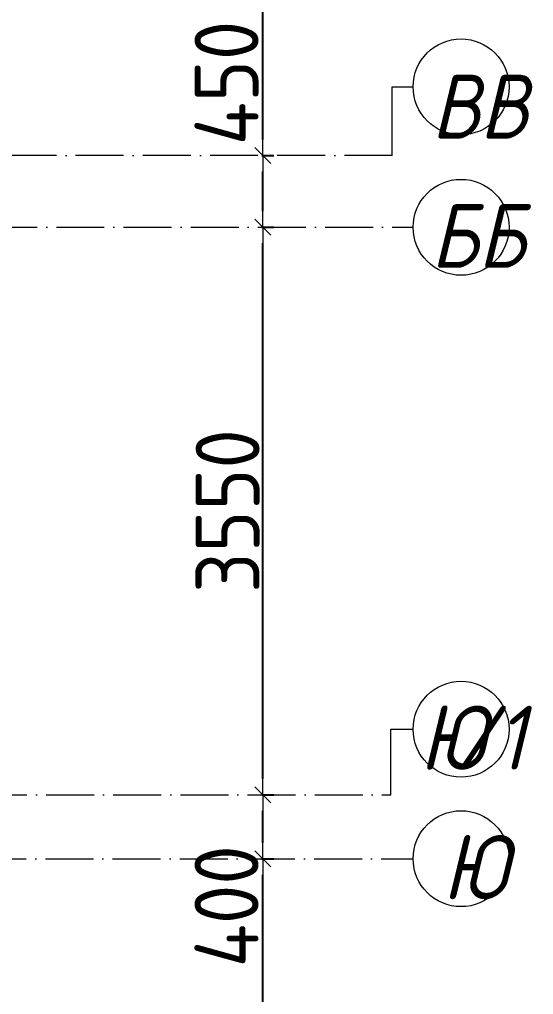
# Model space of a CAD drawing. Header units: millimetres. Extents: x -213536 to 1564669, y -45299 to 942238.
# Drawn here: x 651334 to 654549, y 328263 to 334362 of the extents above; entities that cross this region are included whole.
import ezdxf

# ---------------------------------------------------------------- set-up
doc = ezdxf.new("R2010")
doc.units = ezdxf.units.MM
doc.linetypes.add('50_200_ШТРИХ_1Т_ш5_п1_п1_', pattern=[700, 500, -100, 0, -100])
for name, color, linetype, lineweight in [('A-____-____-DIMS', 7, 'Continuous', 9), ('S-GRID-____-IDEN', 7, 'Continuous', 9), ('S-GRID-____-OTLN', 7, 'Continuous', 9), ('S-GRID-____-OTLN-1', 7, '50_200_ШТРИХ_1Т_ш5_п1_п1_', 9)]:
    doc.layers.add(name, color=color, linetype=linetype, lineweight=lineweight)
doc.styles.add('ISOCPEUR_I', font='isocpeui.ttf', dxfattribs={"width": 0.9, "height": 2.5})
doc.styles.add('ISOCPEUR_I_9', font='isocpeui.ttf', dxfattribs={"width": 0.9, "height": 250})
doc.styles.add('СПДС', font='isocpeur.ttf', dxfattribs={"width": 0.9})
doc.dimstyles.new('Размера А3', dxfattribs={"dimtxt": 200, "dimasz": 100, "dimexe": 70, "dimexo": 100, "dimgap": 20, "dimtad": 1, "dimdec": 0, "dimrnd": 10, "dimzin": 0, "dimdsep": 46, "dimtxsty": 'СПДС', "dimblk": 'ARROWHEAD_6', "dimcen": 1, "dimclrd": 256, "dimclre": 256, "dimclrt": 256, "dimazin": 0, "dimtfac": 1, "dimtdec": 0, "dimtmove": 2, "dimatfit": 3, "dimfxl": 1, "dimtolj": 1, "dimtzin": 0, "dimarcsym": 0})

# ---------------------------------------------------------------- blocks, each defined once
blk = doc.blocks.new('Ось сетки - Круг_Ø6_00__ISO-2_5_0_9K_-25732049-АР1_План отверстий 3 этажа в осях 1-64_Ю-ЯЯ')
at = {"layer": 'S-GRID-____-IDEN'}
blk.add_circle((0, 0), 3, dxfattribs=at)
blk = doc.blocks.new('Ось сетки - Круг_Ø6_00__ISO-2_5_0_9K_-25732049-АР1_План отверстий 3 этажа в осях 1-64_А-ГГ')
at = {"layer": 'S-GRID-____-IDEN'}
blk.add_circle((0, 0), 3, dxfattribs=at)
blk = doc.blocks.new('ARROWHEAD_6')
at = {"color": 0, "linetype": 'Continuous'}
for p, q in [((0, 0), (-1, 0)), ((-0.5, -0.5), (0.5, 0.5))]:
    blk.add_line(p, q, dxfattribs=at)
blk = doc.blocks.new('*D5376')
at = {"layer": 'A-____-____-DIMS', "lineweight": -2, "transparency": 16777216}
for p, q in [((652849.7, 329512.2), (652925.7, 329512.2)), ((652855.7, 329212.2), (652855.7, 329412.2)), ((652849.7, 329112.2), (652925.7, 329112.2))]:
    blk.add_line(p, q, dxfattribs=at)
at = {"layer": 'Defpoints', "color": 0, "lineweight": 50, "transparency": 16777216}
for p in [(652749.7, 329512.2), (652855.7, 329512.2), (652749.7, 329112.2)]:
    blk.add_point(p, dxfattribs=at)
at = {"layer": 'A-____-____-DIMS', "lineweight": -2, "transparency": 16777216, "xscale": 100, "yscale": 100, "zscale": 100}
for p, rotation in [((652855.7, 329512.2), 90), ((652855.7, 329112.2), 270)]:
    blk.add_blockref('ARROWHEAD_6', p, dxfattribs=dict(at, rotation=rotation))
at = {"layer": 'A-____-____-DIMS', "transparency": 16777216, "insert": (652429.1, 328432.4), "char_height": 400, "attachment_point": 1, "rotation": 90, "line_spacing_factor": 1.149209, "style": 'СПДС'}
blk.add_mtext('\\A1;400', dxfattribs=at)
blk = doc.blocks.new('*D5377')
at = {"layer": 'A-____-____-DIMS', "lineweight": -2, "transparency": 16777216}
for p, q in [((652849.7, 333062.2), (652925.7, 333062.2)), ((652855.7, 329612.2), (652855.7, 332962.2)), ((652849.7, 329512.2), (652925.7, 329512.2))]:
    blk.add_line(p, q, dxfattribs=at)
at = {"layer": 'Defpoints', "color": 0, "lineweight": 50, "transparency": 16777216}
for p in [(652749.7, 333062.2), (652855.7, 333062.2), (652749.7, 329512.2)]:
    blk.add_point(p, dxfattribs=at)
at = {"layer": 'A-____-____-DIMS', "lineweight": -2, "transparency": 16777216, "xscale": 100, "yscale": 100, "zscale": 100}
for p, rotation in [((652855.7, 333062.2), 90), ((652855.7, 329512.2), 270)]:
    blk.add_blockref('ARROWHEAD_6', p, dxfattribs=dict(at, rotation=rotation))
at = {"layer": 'A-____-____-DIMS', "transparency": 16777216, "insert": (652635.7, 331287.2), "char_height": 400, "attachment_point": 5, "rotation": 90, "style": 'СПДС'}
blk.add_mtext('\\A1;3550', dxfattribs=at)
blk = doc.blocks.new('*D5378')
at = {"layer": 'A-____-____-DIMS', "lineweight": -2, "transparency": 16777216}
for p, q in [((652849.7, 333512.2), (652925.7, 333512.2)), ((652855.7, 333162.2), (652855.7, 333412.2)), ((652849.7, 333062.2), (652925.7, 333062.2))]:
    blk.add_line(p, q, dxfattribs=at)
at = {"layer": 'Defpoints', "color": 0, "lineweight": 50, "transparency": 16777216}
for p in [(652749.7, 333512.2), (652855.7, 333512.2), (652749.7, 333062.2)]:
    blk.add_point(p, dxfattribs=at)
at = {"layer": 'A-____-____-DIMS', "lineweight": -2, "transparency": 16777216, "xscale": 100, "yscale": 100, "zscale": 100}
for p, rotation in [((652855.7, 333512.2), 90), ((652855.7, 333062.2), 270)]:
    blk.add_blockref('ARROWHEAD_6', p, dxfattribs=dict(at, rotation=rotation))
at = {"layer": 'A-____-____-DIMS', "transparency": 16777216, "insert": (652429.1, 333575.2), "char_height": 400, "attachment_point": 1, "rotation": 90, "line_spacing_factor": 1.149209, "style": 'СПДС'}
blk.add_mtext('\\A1;450', dxfattribs=at)
blk = doc.blocks.new('*D5379')
at = {"layer": 'A-____-____-DIMS', "lineweight": -2, "transparency": 16777216}
for p, q in [((652849.7, 338212.2), (652925.7, 338212.2)), ((652855.7, 333612.2), (652855.7, 338112.2)), ((652849.7, 333512.2), (652925.7, 333512.2))]:
    blk.add_line(p, q, dxfattribs=at)
at = {"layer": 'Defpoints', "color": 0, "lineweight": 50, "transparency": 16777216}
for p in [(652749.7, 338212.2), (652855.7, 338212.2), (652749.7, 333512.2)]:
    blk.add_point(p, dxfattribs=at)
at = {"layer": 'A-____-____-DIMS', "lineweight": -2, "transparency": 16777216, "xscale": 100, "yscale": 100, "zscale": 100}
for p, rotation in [((652855.7, 338212.2), 90), ((652855.7, 333512.2), 270)]:
    blk.add_blockref('ARROWHEAD_6', p, dxfattribs=dict(at, rotation=rotation))
at = {"layer": 'A-____-____-DIMS', "transparency": 16777216, "insert": (652635.7, 335862.2), "char_height": 400, "attachment_point": 5, "rotation": 90, "style": 'СПДС'}
blk.add_mtext('\\A1;4700', dxfattribs=at)
blk = doc.blocks.new('*D5403')
at = {"layer": 'A-____-____-DIMS', "lineweight": -2, "transparency": 16777216}
for p, q in [((652849.7, 329112.2), (652925.7, 329112.2)), ((652855.7, 323712.2), (652855.7, 329012.2)), ((652849.7, 323612.2), (652925.7, 323612.2))]:
    blk.add_line(p, q, dxfattribs=at)
at = {"layer": 'Defpoints', "color": 0, "lineweight": 50, "transparency": 16777216}
for p in [(652749.7, 329112.2), (652855.7, 329112.2), (652749.7, 323612.2)]:
    blk.add_point(p, dxfattribs=at)
at = {"layer": 'A-____-____-DIMS', "lineweight": -2, "transparency": 16777216, "xscale": 100, "yscale": 100, "zscale": 100}
for p, rotation in [((652855.7, 329112.2), 90), ((652855.7, 323612.2), 270)]:
    blk.add_blockref('ARROWHEAD_6', p, dxfattribs=dict(at, rotation=rotation))
at = {"layer": 'A-____-____-DIMS', "transparency": 16777216, "insert": (652635.7, 326362.2), "char_height": 400, "attachment_point": 5, "rotation": 90, "style": 'СПДС'}
blk.add_mtext('\\A1;5500', dxfattribs=at)
blk = doc.blocks.new('*D5404')
at = {"layer": 'A-____-____-DIMS', "lineweight": -2, "transparency": 16777216}
for p, q in [((652849.7, 329512.2), (652925.7, 329512.2)), ((652855.7, 329212.2), (652855.7, 329412.2)), ((652849.7, 329112.2), (652925.7, 329112.2))]:
    blk.add_line(p, q, dxfattribs=at)
at = {"layer": 'Defpoints', "color": 0, "lineweight": 50, "transparency": 16777216}
for p in [(652749.7, 329512.2), (652855.7, 329512.2), (652749.7, 329112.2)]:
    blk.add_point(p, dxfattribs=at)
at = {"layer": 'A-____-____-DIMS', "lineweight": -2, "transparency": 16777216, "xscale": 100, "yscale": 100, "zscale": 100}
for p, rotation in [((652855.7, 329512.2), 90), ((652855.7, 329112.2), 270)]:
    blk.add_blockref('ARROWHEAD_6', p, dxfattribs=dict(at, rotation=rotation))
at = {"layer": 'A-____-____-DIMS', "transparency": 16777216, "insert": (652429.1, 328432.4), "char_height": 400, "attachment_point": 1, "rotation": 90, "line_spacing_factor": 1.149209, "style": 'СПДС'}
blk.add_mtext('\\A1;400', dxfattribs=at)
blk = doc.blocks.new('*D5405')
at = {"layer": 'A-____-____-DIMS', "lineweight": -2, "transparency": 16777216}
for p, q in [((652849.7, 333062.2), (652925.7, 333062.2)), ((652855.7, 329612.2), (652855.7, 332962.2)), ((652849.7, 329512.2), (652925.7, 329512.2))]:
    blk.add_line(p, q, dxfattribs=at)
at = {"layer": 'Defpoints', "color": 0, "lineweight": 50, "transparency": 16777216}
for p in [(652749.7, 333062.2), (652855.7, 333062.2), (652749.7, 329512.2)]:
    blk.add_point(p, dxfattribs=at)
at = {"layer": 'A-____-____-DIMS', "lineweight": -2, "transparency": 16777216, "xscale": 100, "yscale": 100, "zscale": 100}
for p, rotation in [((652855.7, 333062.2), 90), ((652855.7, 329512.2), 270)]:
    blk.add_blockref('ARROWHEAD_6', p, dxfattribs=dict(at, rotation=rotation))
at = {"layer": 'A-____-____-DIMS', "transparency": 16777216, "insert": (652635.7, 331287.2), "char_height": 400, "attachment_point": 5, "rotation": 90, "style": 'СПДС'}
blk.add_mtext('\\A1;3550', dxfattribs=at)
blk = doc.blocks.new('*D5406')
at = {"layer": 'A-____-____-DIMS', "lineweight": -2, "transparency": 16777216}
for p, q in [((652849.7, 333512.2), (652925.7, 333512.2)), ((652855.7, 333162.2), (652855.7, 333412.2)), ((652849.7, 333062.2), (652925.7, 333062.2))]:
    blk.add_line(p, q, dxfattribs=at)
at = {"layer": 'Defpoints', "color": 0, "lineweight": 50, "transparency": 16777216}
for p in [(652749.7, 333512.2), (652855.7, 333512.2), (652749.7, 333062.2)]:
    blk.add_point(p, dxfattribs=at)
at = {"layer": 'A-____-____-DIMS', "lineweight": -2, "transparency": 16777216, "xscale": 100, "yscale": 100, "zscale": 100}
for p, rotation in [((652855.7, 333512.2), 90), ((652855.7, 333062.2), 270)]:
    blk.add_blockref('ARROWHEAD_6', p, dxfattribs=dict(at, rotation=rotation))
at = {"layer": 'A-____-____-DIMS', "transparency": 16777216, "insert": (652429.1, 333575.2), "char_height": 400, "attachment_point": 1, "rotation": 90, "line_spacing_factor": 1.149209, "style": 'СПДС'}
blk.add_mtext('\\A1;450', dxfattribs=at)

msp = doc.modelspace()

# ---------------------------------------------------------------- linework, layer by layer
at = {"layer": 'S-GRID-____-OTLN'}
for p, q in [((653665.9, 333940.8), (653795.9, 333940.8)), ((653665.9, 333512.2), (653665.9, 333940.8)), ((653665.9, 333940.8), (653795.9, 333940.8)), ((653665.9, 333512.2), (653665.9, 333940.8)), ((653656, 329922.3), (653795.9, 329922.3)), ((653656, 329512.2), (653656, 329922.3)), ((653656, 329922.3), (653795.9, 329922.3)), ((653656, 329512.2), (653656, 329922.3))]:
    msp.add_line(p, q, dxfattribs=at)
at = {"layer": 'S-GRID-____-OTLN-1', "color": 251, "ltscale": 0.6, "true_color": 0x636466}
for p, q in [((653665.9, 333512.2), (642742.7, 333512.2)), ((653665.9, 333512.2), (642742.7, 333512.2)), ((642742.7, 333062.2), (653795.9, 333062.2)), ((642742.7, 333062.2), (653795.9, 333062.2)), ((624193.8, 329512.2), (653656, 329512.2)), ((624193.8, 329512.2), (653656, 329512.2)), ((617048.2, 329112.2), (653795.9, 329112.2))]:
    msp.add_line(p, q, dxfattribs=at)

# ---------------------------------------------------------------- block references
at = {"layer": 'S-GRID-____-IDEN', "xscale": 99.99999999999993, "yscale": 99.99999999999993, "zscale": 99.99999999999993}
for name, p, rotation in [('Ось сетки - Круг_Ø6_00__ISO-2_5_0_9K_-25732049-АР1_План отверстий 3 этажа в осях 1-64_Ю-ЯЯ', (654095.9, 333940.8), 89.99999999999982), ('Ось сетки - Круг_Ø6_00__ISO-2_5_0_9K_-25732049-АР1_План отверстий 3 этажа в осях 1-64_А-ГГ', (654095.9, 333940.8), 89.99999999999982), ('Ось сетки - Круг_Ø6_00__ISO-2_5_0_9K_-25732049-АР1_План отверстий 3 этажа в осях 1-64_Ю-ЯЯ', (654095.9, 333062.2), 269.9999999999995), ('Ось сетки - Круг_Ø6_00__ISO-2_5_0_9K_-25732049-АР1_План отверстий 3 этажа в осях 1-64_А-ГГ', (654095.9, 333062.2), 269.9999999999995), ('Ось сетки - Круг_Ø6_00__ISO-2_5_0_9K_-25732049-АР1_План отверстий 3 этажа в осях 1-64_Ю-ЯЯ', (654095.9, 329922.3), 269.9999999999994), ('Ось сетки - Круг_Ø6_00__ISO-2_5_0_9K_-25732049-АР1_План отверстий 3 этажа в осях 1-64_А-ГГ', (654095.9, 329922.3), 269.9999999999994), ('Ось сетки - Круг_Ø6_00__ISO-2_5_0_9K_-25732049-АР1_План отверстий 3 этажа в осях 1-64_Ю-ЯЯ', (654095.9, 329112.2), 269.9999999999995), ('Ось сетки - Круг_Ø6_00__ISO-2_5_0_9K_-25732049-АР1_План отверстий 3 этажа в осях 1-64_А-ГГ', (654095.9, 329112.2), 269.9999999999995)]:
    msp.add_blockref(name, p, dxfattribs=dict(at, rotation=rotation))

# ---------------------------------------------------------------- texts
at = {"layer": 'S-GRID-____-IDEN', "char_height": 400, "attachment_point": 1}
for s, insert, width, style in [('ВВ', (653910.8, 334016.9), 447.342, 'ISOCPEUR_I_9'), ('ВВ', (653910.8, 334016.9), 447.342, 'ISOCPEUR_I'), ('ББ', (653905.7, 333208.8), 447.342, 'ISOCPEUR_I_9'), ('ББ', (653905.7, 333208.8), 447.342, 'ISOCPEUR_I'), ('\\fISOCPEUR|b0|i1|c204|p34|;\\W.9;Ю', (653837.3, 330069), 266.962, 'ISOCPEUR_I_9'), ('\\fISOCPEUR|b0|i1|c204|p34|;\\W.9;Ю', (653837.3, 330069), 266.962, 'ISOCPEUR_I'), ('/1', (654057.5, 330069), 346.329, 'ISOCPEUR_I_9'), ('/1', (654057.5, 330069), 346.329, 'ISOCPEUR_I'), ('\\fISOCPEUR|b0|i1|c204|p34|;\\W.9;Ю', (653979.9, 329258.8), 266.962, 'ISOCPEUR_I_9'), ('\\fISOCPEUR|b0|i1|c204|p34|;\\W.9;Ю', (653979.9, 329258.8), 266.962, 'ISOCPEUR_I')]:
    msp.add_mtext(s, dxfattribs=dict(at, insert=insert, width=width, style=style))

# ---------------------------------------------------------------- dimensions: what is measured, and where the dimension line sits
at = {"layer": 'A-____-____-DIMS'}
for base, p1, p2, picture, middle in [((652855.7, 338212.2), (652749.7, 333512.2), (652749.7, 338212.2), '*D5379', (652635.7, 335862.2)), ((652855.7, 333062.2), (652749.7, 329512.2), (652749.7, 333062.2), '*D5377', (652635.7, 331287.2)), ((652855.7, 333062.2), (652749.7, 329512.2), (652749.7, 333062.2), '*D5405', (652635.7, 331287.2)), ((652855.7, 329112.2), (652749.7, 323612.2), (652749.7, 329112.2), '*D5403', (652635.7, 326362.2))]:
    dim = msp.add_linear_dim(base=base, p1=p1, p2=p2, angle=90, dimstyle='Размера А3', override={"dimtxt": 400}, dxfattribs=at)
    dim.commit()
    dim.dimension.update_dxf_attribs({"geometry": picture, "text_midpoint": middle})
for base, p1, p2, picture, middle in [((652855.7, 333512.2), (652749.7, 333062.2), (652749.7, 333512.2), '*D5378', (652695.8, 333935.2)), ((652855.7, 333512.2), (652749.7, 333062.2), (652749.7, 333512.2), '*D5406', (652695.8, 333935.2)), ((652855.7, 329512.2), (652749.7, 329112.2), (652749.7, 329512.2), '*D5376', (652695.8, 328792.4)), ((652855.7, 329512.2), (652749.7, 329112.2), (652749.7, 329512.2), '*D5404', (652695.8, 328792.4))]:
    dim = msp.add_linear_dim(base=base, p1=p1, p2=p2, angle=90, dimstyle='Размера А3', override={"dimtxt": 400}, dxfattribs=at)
    dim.commit()
    dim.dimension.update_dxf_attribs({"geometry": picture, "text_midpoint": middle, "dimtype": 160, "text_rotation": 90})

doc.saveas('drawing.dxf')
